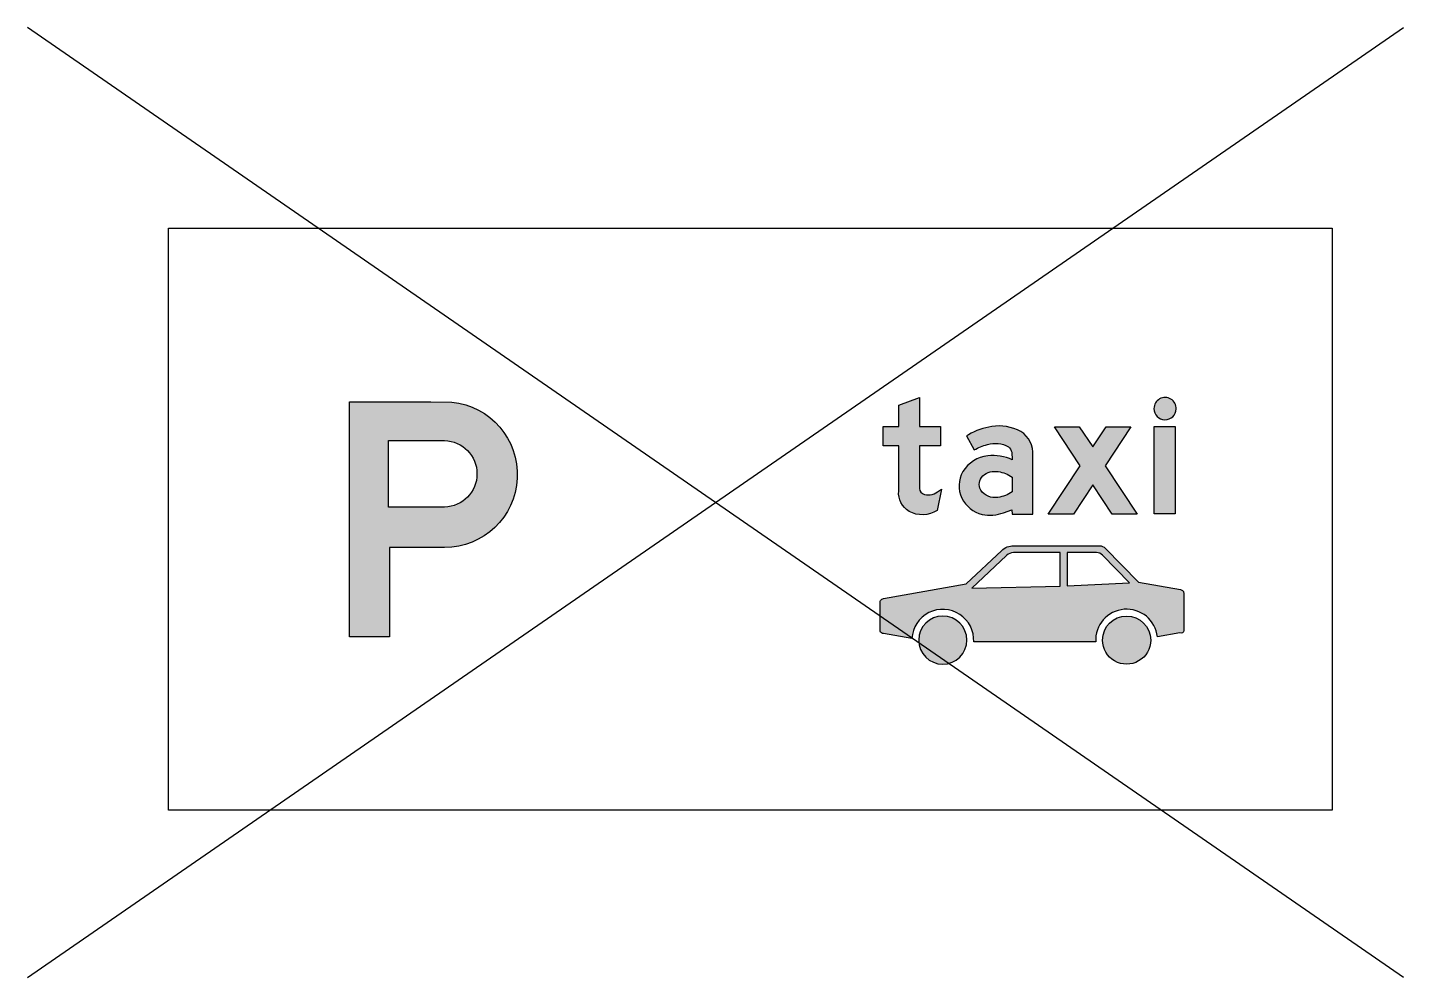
# Model space of a CAD drawing. Extents: x -0.85 to 7.43, y -4.51 to 1.21.
import ezdxf

# ---------------------------------------------------------------- set-up
doc = ezdxf.new("R2010")
doc.units = 0

msp = doc.modelspace()

# ---------------------------------------------------------------- hatches: boundary and pattern name
h = msp.add_hatch(color=256)
h.dxf.hatch_style = 1
edge = h.paths.add_edge_path(flags=16)
edge.add_line((1.323223966146998, -1.277173936835727), (1.660265946770181, -1.277173936835738))
edge.add_arc((1.65541965379729, -1.477173936835738), 0.2000587077724413, -88.61191096791072, 88.61191096790662, ccw=False)
edge.add_line((1.660265946770167, -1.677173936835738), (1.323223966146998, -1.677173936835727))
edge.add_line((1.323223966146998, -1.677173936835727), (1.323223966146998, -1.282646810824304))
edge.add_line((1.323223966146998, -1.282646810824304), (1.323223966146998, -1.277173936835727))
edge = h.paths.add_edge_path()
edge.add_line((1.660451521441161, -1.920637886199219), (1.328720568928574, -1.920637886199219))
edge.add_line((1.328720568928574, -1.920637886199219), (1.328720568928574, -2.456617957585298))
edge.add_line((1.328720568928574, -2.456617957585298), (1.08780213922455, -2.456617957585298))
edge.add_line((1.08780213922455, -2.456617957585298), (1.08780213922455, -1.043382042414702))
edge.add_line((1.08780213922455, -1.043382042414702), (1.578314751083724, -1.043382042414703))
edge.add_line((1.578314751083724, -1.043382042414703), (1.703511706862855, -1.045459422252341))
edge.add_arc((1.659894097445252, -1.481961912944912), 0.4386763274125062, -89.92719449634279, 84.29364879020079, ccw=False)
h = msp.add_hatch(color=256)
h.dxf.hatch_style = 1
edge = h.paths.add_edge_path()
edge.add_line((4.644076536588571, -1.309076114525661), (4.517245869435015, -1.309076114525661))
edge.add_line((4.517245869435015, -1.309076114525661), (4.517245869435015, -1.552207339456603))
edge.add_arc((4.557214923701635, -1.561547864082834), 0.04104595837912938, 166.8463863799278, 237.8337321062448)
edge.add_arc((4.571714841380831, -1.514016319740679), 0.08994999234751437, 246.1631067490024, 307.3627303072771)
edge.add_line((4.626301800310671, -1.585509431563497), (4.64976953227125, -1.569463024721738))
edge.add_line((4.64976953227125, -1.569463024721738), (4.624231118078853, -1.697155095683742))
edge.add_arc((4.534277020971903, -1.556287358438542), 0.1671390408698983, 241.3312200369745, 302.5611341313868, ccw=False)
edge.add_arc((4.523825061938664, -1.590559659657301), 0.1322540211697008, 175.5662064987604, 238.1794976043355, ccw=False)
edge.add_line((4.39196683350049, -1.580335486893593), (4.39196683350049, -1.309076114525661))
edge.add_line((4.39196683350049, -1.309076114525661), (4.299134007683705, -1.309076114525661))
edge.add_line((4.299134007683705, -1.309076114525661), (4.299134007683705, -1.191737454722734))
edge.add_line((4.299134007683705, -1.191737454722734), (4.39196683350049, -1.191737454722734))
edge.add_line((4.39196683350049, -1.191737454722734), (4.39196683350049, -1.064216560158562))
edge.add_line((4.39196683350049, -1.064216560158562), (4.517245869435015, -1.017452272635228))
edge.add_line((4.517245869435015, -1.017452272635228), (4.517245869435015, -1.191737454722734))
edge.add_line((4.517245869435015, -1.191737454722734), (4.644076536588571, -1.191737454722734))
edge.add_line((4.644076536588571, -1.191737454722734), (4.644076536588571, -1.309076114525661))
h = msp.add_hatch(color=256)
h.dxf.hatch_style = 1
edge = h.paths.add_edge_path()
edge.add_arc((5.994347012457272, -1.084825450505681), 0.06696736994990582, 179.7152883381829, 358.2907835221708)
edge.add_arc((5.994346592227918, -1.084849598756474), 0.0669670740762315, 358.3114458471067, 539.694626013247)
h = msp.add_hatch(color=256)
h.dxf.hatch_style = 1
edge = h.paths.add_edge_path(flags=16)
edge.add_arc((4.970693136823751, -1.517748453757808), 0.1024811426779946, 213.6627766624927, 280.1035615637686, ccw=False)
edge.add_arc((4.950478561213784, -1.540723127634501), 0.07334983702327473, 135.6896456782587, 207.4663904667387, ccw=False)
edge.add_arc((4.970881714718674, -1.572743428049058), 0.1106566563836798, 79.4805483100497, 131.2010094546198, ccw=False)
edge.add_arc((4.966920346776861, -1.647539891594567), 0.185176664604406, 54.5735431705898, 82.50203657245828, ccw=False)
edge.add_line((5.074259389793582, -1.496646793812504), (5.074601742589266, -1.585686129780609))
edge.add_arc((4.96392031914472, -1.425588391210428), 0.194632123224808, 277.30594084642803, 304.6575234598959, ccw=False)
edge = h.paths.add_edge_path()
edge.add_arc((5.003768405187482, -1.610939391796777), 0.3191755422827703, 104.17617293712411, 119.5954110962152, ccw=False)
edge.add_arc((4.973520091455112, -1.46152308869479), 0.1670594980307854, 62.08090531134587, 106.66878477191261, ccw=False)
edge.add_arc((5.003740755362127, -1.366461133590961), 0.07117531613692264, 15.402020527049899, 47.59240173665722, ccw=False)
edge.add_line((5.072359883959621, -1.347557673121737), (5.075639844614813, -1.393112682221694))
edge.add_arc((4.957985811815897, -1.649772755781386), 0.2823417517717041, 65.37308404945993, 96.1150895859619)
edge.add_arc((4.947264874113825, -1.565184845882555), 0.1970999947971403, 95.63569237817256, 149.0934654959193)
edge.add_arc((4.924449877676745, -1.549472899827039), 0.1694634767360947, 149.6893031746107, 205.9329014573283)
edge.add_arc((4.938559701541738, -1.539833450545874), 0.186384789530805, 206.7009283749665, 256.2571349867306)
edge.add_arc((4.941799166697753, -1.496896548545505), 0.2289707332413403, 258.0224442993231, 290.7267861197345)
edge.add_line((5.022834686793843, -1.711047993004405), (5.073569162382995, -1.692671378424449))
edge.add_line((5.073569162382995, -1.692671378424449), (5.074259389793582, -1.720622827644325))
edge.add_line((5.074259389793582, -1.720622827644325), (5.198500323702589, -1.719932600233726))
edge.add_line((5.198500323702589, -1.719932600233726), (5.198500323702589, -1.366707342401568))
edge.add_arc((5.048468963179385, -1.351746951751642), 0.1507754039253158, 354.305569821097, 418.977166799393)
edge.add_arc((4.996860855570786, -1.456031794242838), 0.2669111504131157, 61.02120693456357, 99.71296854515381)
edge.add_arc((5.011502667137474, -1.58942201407196), 0.4009407959061498, 98.55927913783222, 119.8303400469116)
edge.add_line((4.812061322872083, -1.241605004684164), (4.799891233168296, -1.248678455188042))
edge.add_line((4.799891233168296, -1.248678455188042), (4.846136469678868, -1.333405250294675))
h = msp.add_hatch(color=256)
h.dxf.hatch_style = 1
h.paths.add_polyline_path([(5.477352197587166, -1.195359768173596), (5.560179486859809, -1.314426757412677), (5.640936093900649, -1.195359768173596), (5.788992634385167, -1.195359768173596), (5.633514768781822, -1.429346860368839), (5.82574586354508, -1.720103776631547), (5.676137691841518, -1.720103776631547), (5.560179486859809, -1.543924610529336), (5.442669650659056, -1.720103776631547), (5.290471745710917, -1.720103776631547), (5.484083295295392, -1.429346860368839), (5.328953304307007, -1.195359768173596)])
h = msp.add_hatch(color=256)
h.dxf.hatch_style = 1
h.paths.add_polyline_path([(6.054382312853292, -1.191737454722734), (6.054382312853292, -1.718209792616852), (5.929279975135884, -1.718209792616852), (5.929279975135884, -1.191737454722734)])
h = msp.add_hatch(color=256)
h.dxf.hatch_style = 1
edge = h.paths.add_edge_path()
edge.add_line((4.301296491094703, -2.226462982152551), (4.798779277743066, -2.13880410100565))
edge.add_line((4.798779277743066, -2.13880410100565), (5.01205954762014, -1.938295799134193))
edge.add_arc((5.081762840139673, -2.009945206770032), 0.0999609253790209, 89.10505081121448, 134.2112132417577, ccw=False)
edge.add_line((5.083324147310393, -1.909996475299598), (5.599785426840725, -1.909996475299605))
edge.add_arc((5.600513719180094, -1.957425916119675), 0.04743503205686717, 43.68573284464992, 90.87972359418558, ccw=False)
edge.add_line((5.634815848383951, -1.92466242732013), (5.835152973857689, -2.129312093655019))
edge.add_line((5.835152973857689, -2.129312093655019), (6.086743625932399, -2.173663346150863))
edge.add_arc((6.085029984825897, -2.1957651635167), 0.02216815050279808, -5.321951989362617, 85.56650195796738, ccw=False)
edge.add_line((6.107102573635743, -2.197821305522048), (6.107102573636041, -2.419643829832803))
edge.add_arc((6.090577619628922, -2.418955211246062), 0.01653929564689516, 245.8312790274075, 357.6137830994895, ccw=False)
edge.add_line((6.083806018073219, -2.43404473452767), (5.948179092798782, -2.458037039320404))
edge.add_arc((5.763094192936466, -2.477211695870076), 0.1860754890114263, 5.914699491860276, 183.4493199950672)
edge.add_line((5.57735579690582, -2.488407045386938), (4.843125008419747, -2.488407045386951))
edge.add_arc((4.657371050244553, -2.478088504299094), 0.1860403323689077, 356.8205152820909, 536.8518028063052)
edge.add_line((4.471611485115929, -2.467871399466611), (4.301296491094178, -2.437849268014932))
edge.add_arc((4.299513203651919, -2.418911298814373), 0.01902174522863358, 192.4329345777275, 275.379375442491, ccw=False)
edge.add_line((4.280937543390834, -2.423006617777264), (4.280937543390777, -2.260112948874378))
edge.add_arc((4.306275359153576, -2.252459085734535), 0.02646859513825652, 100.84219928418412, 196.8081348190979, ccw=False)
edge = h.paths.add_edge_path(flags=16)
edge.add_arc((5.082467816567252, -2.012087507543495), 0.06086011061360821, 89.1937944902743, 133.7804834505073)
edge.add_line((5.04035887145487, -1.96814675418829), (4.831391142439074, -2.164690389813003))
edge.add_line((4.831391142439074, -2.164690389813003), (5.363385299618201, -2.151747245409326))
edge.add_line((5.363385299618201, -2.151747245409326), (5.363385299618201, -1.951233421718797))
edge.add_line((5.363385299618201, -1.951233421718797), (5.08332414730981, -1.951233421718795))
edge = h.paths.add_edge_path(flags=16)
edge.add_arc((5.582090858463254, -2.001233421718797), 0.05000000000000036, 44.38469013014621, 90.00000000000914)
edge.add_line((5.582090858463246, -1.951233421718797), (5.404798944254836, -1.951233421718797))
edge.add_line((5.404798944254836, -1.951233421718797), (5.404798944254836, -2.149847739575346))
edge.add_line((5.404798944254836, -2.149847739575346), (5.780453832021621, -2.132420877912374))
edge.add_line((5.780453832021621, -2.132420877912374), (5.617823838938847, -1.966259801569734))
h = msp.add_hatch(color=256)
h.dxf.hatch_style = 1
edge = h.paths.add_edge_path()
edge.add_arc((4.657368246767774, -2.477277923141569), 0.1448622725777722, 0.06883686538465722, 179.9311631346145)
edge.add_arc((4.657368246767774, -2.477101120401217), 0.1448621680545357, 180.001091992976, 359.9989080070192)
h = msp.add_hatch(color=256)
h.dxf.hatch_style = 1
edge = h.paths.add_edge_path()
edge.add_arc((5.763026970359093, -2.477192233685768), 0.1447766067885806, 0.03496572145280652, 179.9650342785512, ccw=False)
edge.add_arc((5.763026970358922, -2.477186708600138), 0.1447766035224005, -180.03277915248145, 0.03277915248071395, ccw=False)

# ---------------------------------------------------------------- linework, layer by layer
at = {"flags": 128}
for points in [[(-0.8482063011989709, -4.506276364037763), (7.428479263149271, 1.207262341903338)], [(7.428479263149271, -4.506276364037763), (-0.8482063011989709, 1.207262341903338)]]:
    msp.add_lwpolyline(points, dxfattribs=at)
at = {"color": 0, "linetype": 'ByBlock', "flags": 128}
msp.add_lwpolyline([(0, 0), (7, 0), (7, -3.5), (0, -3.5), (0, 0)], dxfattribs=at)
at = {"flags": 128}
for points in [[(1.660451521441161, -1.920637886199219), (1.328720568928574, -1.920637886199219), (1.328720568928574, -2.456617957585298), (1.08780213922455, -2.456617957585298), (1.08780213922455, -1.043382042414702), (1.578314751083724, -1.043382042414703), (1.703511706862855, -1.045459422252341, -0.9507976179882099)], [(4.644076536588571, -1.309076114525661), (4.517245869435015, -1.309076114525661), (4.517245869435015, -1.552207339456603, 0.3200416524844588), (4.535362958508586, -1.596293544626795, 0.2735672776186482), (4.626301800310671, -1.585509431563497), (4.64976953227125, -1.569463024721738), (4.624231118078853, -1.697155095683742, -0.2737093414361194), (4.454092822274262, -1.702936440474969, -0.2802084856764424), (4.39196683350049, -1.580335486893593), (4.39196683350049, -1.309076114525661), (4.299134007683705, -1.309076114525661), (4.299134007683705, -1.191737454722734), (4.39196683350049, -1.191737454722734), (4.39196683350049, -1.064216560158562), (4.517245869435015, -1.017452272635228), (4.517245869435015, -1.191737454722734), (4.644076536588571, -1.191737454722734)], [(5.927380469301909, -1.084492680572505, 0.9876454817084472), (6.06128458695936, -1.086822888310714, 1.012143963470962)], [(4.846136469678868, -1.333405250294675, -0.0673808151647745), (4.925600971007043, -1.301483613009004, -0.1970436702809641), (5.051741410749997, -1.313907706399903, -0.1413880361954775), (5.072359883959621, -1.347557673121737), (5.075639844614813, -1.393112682221694, 0.1349476390257867), (4.927909091468109, -1.369037550139778, 0.2375778978829077), (4.77815183064385, -1.463946580007665, 0.2504572750326456), (4.772050220334123, -1.623582375532486, 0.2196639460339088), (4.894281212023401, -1.720882353150714, 0.1436761721515806), (5.022834686793843, -1.711047993004405), (5.073569162382995, -1.692671378424449), (5.074259389793582, -1.720622827644325), (5.198500323702589, -1.719932600233726), (5.198500323702589, -1.366707342401568, 0.2899194021191497), (5.126175534709702, -1.222538162693599, 0.170447091365974), (4.951829612610055, -1.192946733146119, 0.09307993423268582), (4.812061322872083, -1.241605004684164), (4.799891233168296, -1.248678455188042)], [(1.323223966146998, -1.277173936835727), (1.660265946770181, -1.277173936835738, -0.9760620739977854), (1.660265946770167, -1.677173936835738), (1.323223966146998, -1.677173936835727), (1.323223966146998, -1.282646810824304)], [(4.98867119087852, -1.618640347272557, -0.2983067309019663), (4.885396604794082, -1.574554142102366, -0.3238430599070986), (4.897991874582829, -1.489484994200068, -0.2295838226690259), (4.991084225905993, -1.463946580007665, -0.1224678628081324), (5.074259389793582, -1.496646793812504), (5.074601742589266, -1.585686129780609, -0.1199136420081313)], [(4.301296491094703, -2.226462982152551), (4.798779277743066, -2.13880410100565), (5.01205954762014, -1.938295799134193, -0.199393960638827), (5.083324147310393, -1.909996475299598), (5.599785426840725, -1.909996475299605, -0.2088835198399456), (5.634815848383951, -1.92466242732013), (5.835152973857689, -2.129312093655019), (6.086743625932399, -2.173663346150863, -0.4187626228595245), (6.107102573635743, -2.197821305522048), (6.107102573636041, -2.419643829832803, -0.5304927423424471), (6.083806018073219, -2.43404473452767), (5.948179092798782, -2.458037039320404, 0.978713666510501), (5.57735579690582, -2.488407045386938), (4.843125008419747, -2.488407045386951, 1.000273072437051), (4.471611485115929, -2.467871399466611), (4.301296491094178, -2.437849268014932, -0.3785988919492082), (4.280937543390834, -2.423006617777264), (4.280937543390777, -2.260112948874378, -0.445050599263574)], [(5.08332414730981, -1.951233421718795, 0.1970382740646455), (5.04035887145487, -1.96814675418829), (4.831391142439074, -2.164690389813003), (4.831391142439074, -2.164690389813003), (5.363385299618201, -2.151747245409326), (5.363385299618201, -1.951233421718797)], [(5.617823838938847, -1.966259801569734, 0.2017048881706746), (5.582090858463246, -1.951233421718797), (5.404798944254836, -1.951233421718797), (5.404798944254836, -2.149847739575346), (5.780453832021621, -2.132420877912374)], [(4.802230414796, -2.47710388131087, 0.9987992911916083), (4.512506078739548, -2.477103881310867), (4.512506078739548, -2.477103881310857, 0.9999809413087369)], [(5.618250390529781, -2.477103881310879, -0.9993899191725027), (5.907803550188405, -2.477103881310869, -1.00057226785082), (5.61825039052944, -2.477103881310867)]]:
    msp.add_lwpolyline(points, format="xyb", close=True, dxfattribs=at)
for points in [[(5.477352197587166, -1.195359768173596), (5.560179486859809, -1.314426757412677), (5.640936093900649, -1.195359768173596), (5.788992634385167, -1.195359768173596), (5.633514768781822, -1.429346860368839), (5.82574586354508, -1.720103776631547), (5.676137691841518, -1.720103776631547), (5.560179486859809, -1.543924610529336), (5.442669650659056, -1.720103776631547), (5.290471745710917, -1.720103776631547), (5.484083295295392, -1.429346860368839), (5.328953304307007, -1.195359768173596)], [(6.054382312853292, -1.191737454722734), (6.054382312853292, -1.718209792616852), (5.929279975135884, -1.718209792616852), (5.929279975135884, -1.191737454722734)]]:
    msp.add_lwpolyline(points, close=True, dxfattribs=at)

doc.saveas('drawing.dxf')
